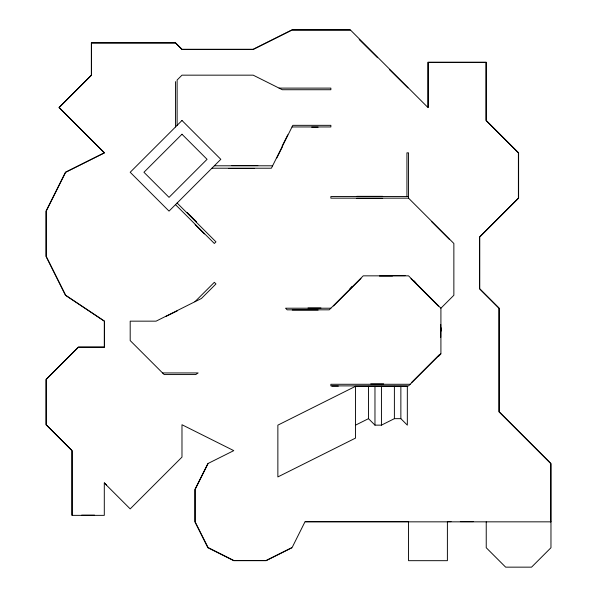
<?xml version="1.0" encoding="UTF-8"?>
<svg xmlns="http://www.w3.org/2000/svg" width="597" height="597" viewBox="0 0 597 597"><rect width="100%" height="100%" fill="white"/><g stroke="black" fill="none" stroke-linecap="round" stroke-linejoin="round"><path stroke-width="0.9" d="M282.112 146.168L287.776 134.84M276.851 157.906L282.515 146.578M208.077 463.571L195.129 489.465L195.129 521.838L208.077 547.524L233.763 560.471L266.135 560.471L291.62 547.733M349.887 288.791L352.111 286.359M194.92 301.739L214.345 282.314L215.965 283.933L201.398 298.5L156.086 321.156L130.191 321.156L130.191 340.581L164.175 374.565L195.734 374.565L198.159 372.946L162.556 372.946M333.499 305.985L361.013 278.471M410.169 384.274L330.865 384.274L330.865 385.893L408.549 385.893L440.914 353.521L440.914 308.209L453.862 295.261L453.862 243.479L408.549 198.159L330.865 198.159L330.865 196.54L408.549 196.54M411.587 382.453L439.093 354.939M438.691 356.155L440.914 353.931M355.551 386.296L277.866 425.139L277.866 476.928L355.551 438.086L355.551 386.296L407.333 386.296L407.333 425.139L400.863 418.661L400.863 386.296M355.551 425.139L368.498 418.661L368.498 386.296M368.498 418.661L374.968 425.139L381.438 425.139L394.386 418.661L400.863 418.661M165.794 316.507L177.324 310.843M350.29 30.051L292.03 30.051L253.188 49.476L181.981 49.476L175.503 42.999L91.55 42.999L91.55 75.162L59.185 107.535L104.497 152.847L65.655 172.264L46.238 211.107L46.238 256.419L65.655 295.261L104.497 321.156L104.497 347.253L78.401 347.253L46.238 379.416L46.238 424.736L72.133 450.631L72.133 515.159M279.083 88.11L330.865 88.11L330.865 89.729L282.314 89.729L253.188 75.162L181.981 75.162L177.122 80.02L177.122 125.333M292.03 126.952L330.865 126.952L330.865 125.333L292.836 125.333L271.389 168.22L211.92 168.22M311.649 127.154L318.126 127.154M231.942 165.593L257.837 165.593M214.345 165.794L272.605 165.794M228.711 168.421L254.598 168.421M356.76 196.338L382.655 196.338M356.76 198.361L382.655 198.361M392.162 275.642L405.109 275.642M379.416 276.045L392.363 276.045M308.007 308.007L320.955 308.007M330.865 308.209L285.553 308.209L287.172 309.828L329.245 309.828L363.237 275.844L408.549 275.844L440.914 308.209M292.231 310.03L318.126 310.03M370.722 383.871L383.67 383.871M331.88 386.095L338.35 386.095M81.64 515.159L94.587 515.159M305.179 521.636L408.348 521.636M447.795 521.636L451.033 521.636M460.339 521.636L473.287 521.636M550.964 521.838L304.97 521.838L292.03 547.733L266.135 560.68L233.763 560.68L207.868 547.733L194.92 521.838L194.92 489.465L207.868 463.571L233.763 450.631L181.981 424.736L181.981 457.101L130.191 508.89L104.296 482.995L104.296 515.36L71.931 515.36L71.931 450.631L46.036 424.736L46.036 379.416L78.401 347.051L104.296 347.051L104.296 321.156L65.454 295.261L46.036 256.419L46.036 211.107L65.454 172.264L104.296 152.847L58.984 107.535L91.348 75.162L91.348 42.797L175.503 42.797L181.981 49.267L253.188 49.267L292.03 29.85L350.29 29.85L427.967 107.535L427.967 62.215L486.234 62.215L486.234 120.482L518.599 152.847L518.599 198.159L479.757 237.002L479.757 288.791L499.182 308.209L499.182 411.788L550.964 463.571L550.964 547.733L531.546 567.15L505.652 567.15L486.234 547.733L486.234 521.838M359.193 39.559L377.595 57.767M389.535 69.7L407.945 87.908M431.407 221.427L449.616 239.628M413.609 280.493L415.833 282.724M410.975 278.672L438.489 306.186M187.234 212.525L196.54 221.83M177.122 203.017L215.965 241.86L214.345 243.479L175.503 204.637M195.129 224.659L204.435 233.964M104.296 482.794L106.52 485.018M550.762 521.838L550.762 463.571L498.973 411.788L498.973 308.209L479.555 288.791L479.555 237.002L518.397 198.159L518.397 152.847L486.033 120.482L486.033 62.416L428.176 62.416L428.176 107.535M447.392 521.838L447.392 560.68L408.549 560.68L408.549 521.838M441.116 327.835L441.116 331.066M440.713 324.395L440.713 337.342M408.549 198.159L408.549 152.847L406.93 152.847L406.93 196.54M394.386 386.296L394.386 418.661M381.438 386.296L381.438 425.139M374.968 386.296L374.968 425.139M175.503 81.64L175.503 126.952M181.981 120.482L130.191 172.264L169.033 211.107L220.815 159.317L181.981 120.482M181.981 134.235L143.944 172.264L169.033 197.353L207.062 159.317L181.981 134.235"/></g></svg>
